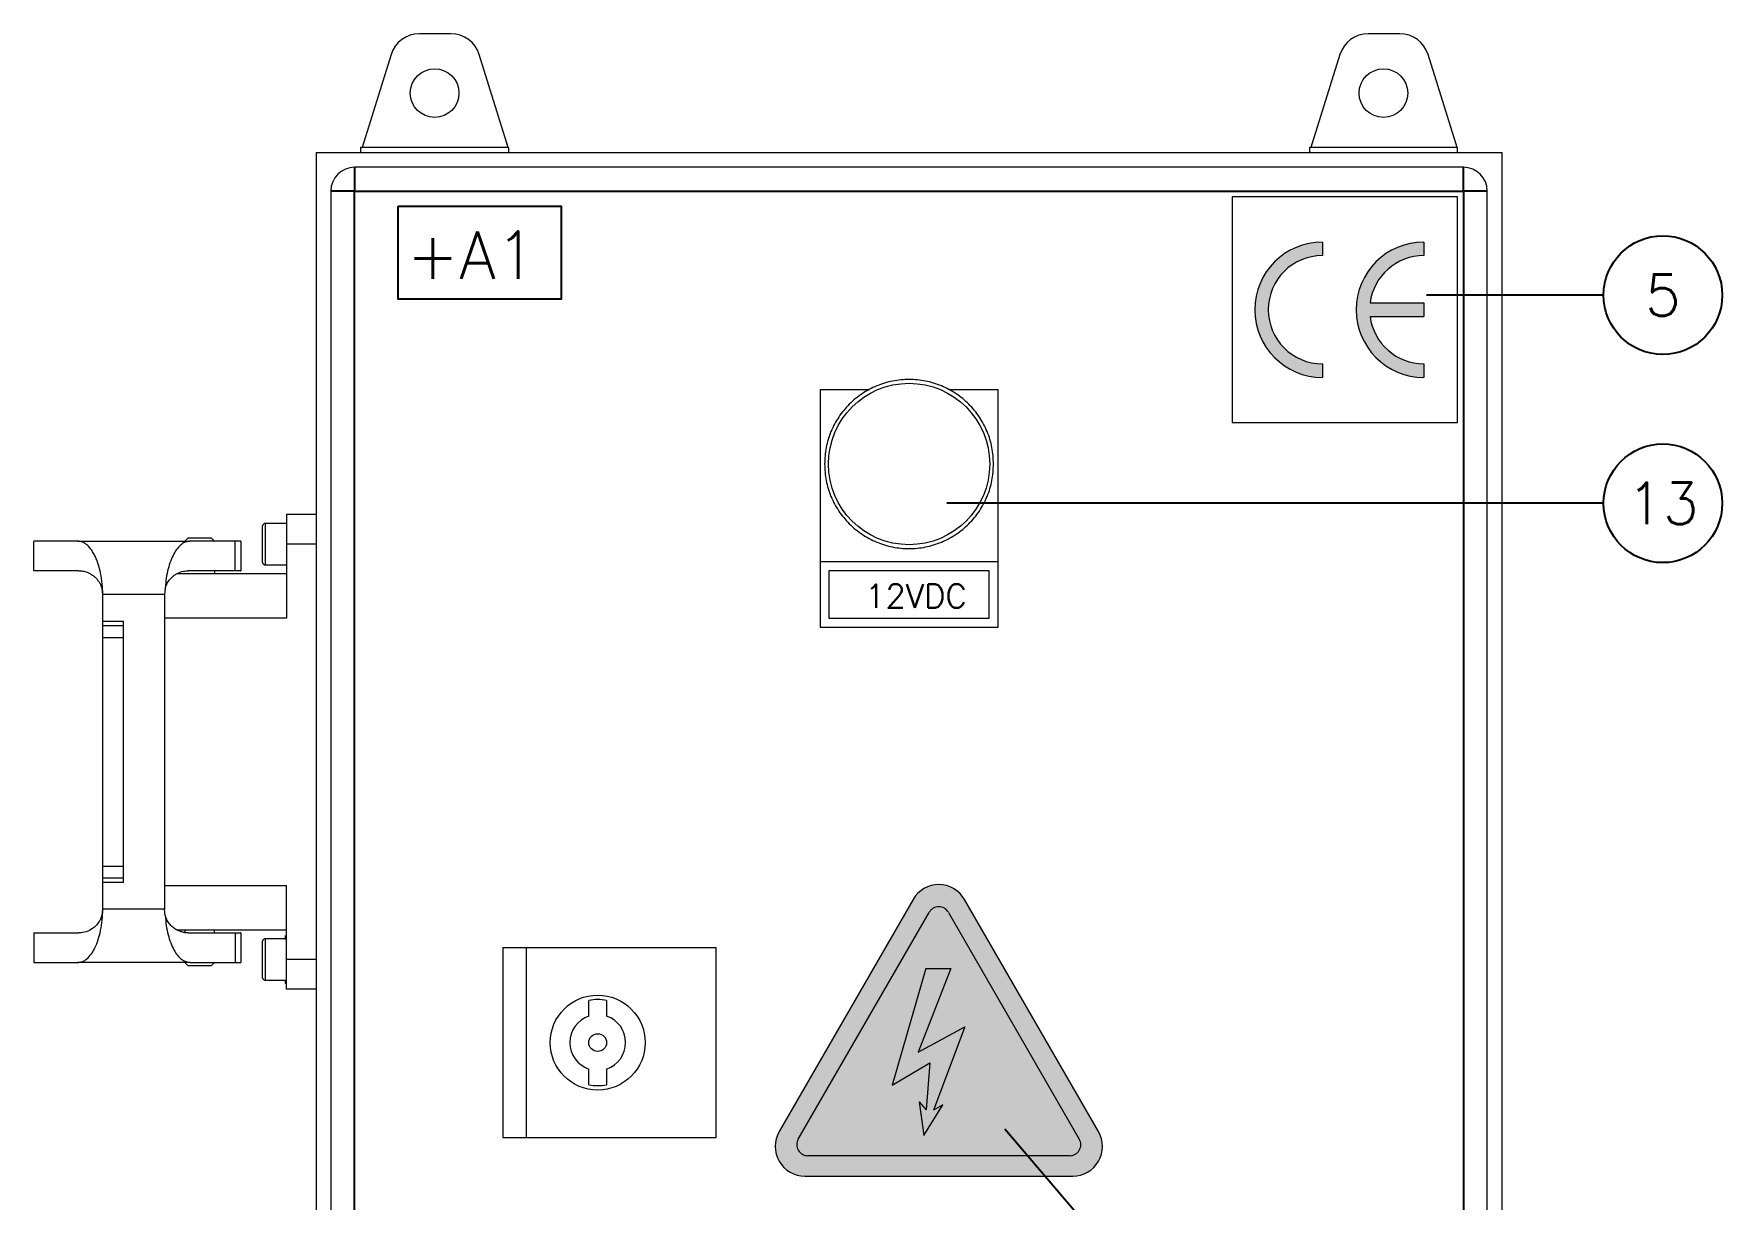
# Model space of a CAD drawing. Extents: x 4137 to 28680, y 2446 to 6814.
# Drawn here: x 9961.3 to 10246, y 4881.2 to 5077.6 of the extents above; entities that cross this region are included whole.
import ezdxf
from ezdxf.enums import TextEntityAlignment as Align

# ---------------------------------------------------------------- set-up
doc = ezdxf.new("R2010")
doc.units = 0
doc.header["$LTSCALE"] = 0.5
doc.layers.get('0').update_dxf_attribs({"linetype": 'CONTINUOUS'})
doc.layers.add('DIM', color=5, linetype='CONTINUOUS')
doc.layers.add('VOL', color=2, linetype='CONTINUOUS')
doc.styles.get("Standard").update_dxf_attribs({"font": 'simplex.shx'})

msp = doc.modelspace()

# ---------------------------------------------------------------- hatches: boundary and pattern name
h = msp.add_hatch(color=256)
h.dxf.hatch_style = 1
h.paths.add_polyline_path([(10195.67, 5042.49, 1), (10195.67, 5019.69), (10195.67, 5021.97, -0.377964), (10186.63, 5029.95), (10195.67, 5029.95), (10195.67, 5032.23), (10186.63, 5032.23, -0.377965), (10195.67, 5040.21)])
h.paths.add_polyline_path([(10178.57, 5040.21), (10178.57, 5042.49, 1), (10178.57, 5019.69), (10178.57, 5021.97, -1)])
h = msp.add_hatch(color=256)
h.dxf.hatch_style = 1
h.paths.add_polyline_path([(10195.67, 5042.49, 1), (10195.67, 5019.69), (10195.67, 5021.97, -0.377964), (10186.63, 5029.95), (10195.67, 5029.95), (10195.67, 5032.23), (10186.63, 5032.23, -0.377965), (10195.67, 5040.21)])
h.paths.add_polyline_path([(10178.57, 5040.21), (10178.57, 5042.49, 1), (10178.57, 5019.69), (10178.57, 5021.97, -1)])
h = msp.add_hatch(color=256)
h.dxf.hatch_style = 1
h.paths.add_polyline_path([(10109.56, 4931.72), (10086.97, 4892.59, 0.57735), (10091.3, 4885.09), (10136.48, 4885.09, 0.577473), (10140.81, 4892.59), (10118.22, 4931.72, 0.577745)])
h.paths.add_polyline_path([(10115.89, 4920.09), (10110.4, 4905.98), (10118.25, 4910.23), (10112.98, 4896.23), (10114.55, 4897.12), (10111.37, 4891.96), (10110.58, 4897.61), (10111.73, 4896.24), (10112.38, 4904.16), (10106, 4900.4), (10111.7, 4920.09)], flags=16)
h = msp.add_hatch(color=256)
h.dxf.hatch_style = 1
h.paths.add_polyline_path([(10109.56, 4931.72), (10086.97, 4892.59, 0.57735), (10091.3, 4885.09), (10136.48, 4885.09, 0.577473), (10140.81, 4892.59), (10118.22, 4931.72, 0.577745)])
h.paths.add_polyline_path([(10115.89, 4920.09), (10110.4, 4905.98), (10118.25, 4910.23), (10112.98, 4896.23), (10114.55, 4897.12), (10111.37, 4891.96), (10110.58, 4897.61), (10111.73, 4896.24), (10112.38, 4904.16), (10106, 4900.4), (10111.7, 4920.09)], flags=16)
h = msp.add_hatch(color=256)
h.dxf.hatch_style = 1
h.paths.add_polyline_path([(10118.25, 4910.23), (10110.4, 4905.98), (10115.89, 4920.09), (10111.7, 4920.09), (10106, 4900.4), (10112.38, 4904.16), (10111.73, 4896.24), (10110.58, 4897.61), (10111.37, 4891.96), (10114.55, 4897.12), (10112.98, 4896.23)])
h = msp.add_hatch(color=256)
h.dxf.hatch_style = 1
h.paths.add_polyline_path([(10118.25, 4910.23), (10110.4, 4905.98), (10115.89, 4920.09), (10111.7, 4920.09), (10106, 4900.4), (10112.38, 4904.16), (10111.73, 4896.24), (10110.58, 4897.61), (10111.37, 4891.96), (10114.55, 4897.12), (10112.98, 4896.23)])
at = {"layer": 'VOL'}
h = msp.add_hatch(color=256, dxfattribs=at)
h.dxf.hatch_style = 1
h.paths.add_polyline_path([(10115.51, 4929.54, 0.577255), (10112.26, 4929.54), (10090.2, 4891.34, 0.576968), (10091.82, 4888.53), (10135.95, 4888.53, 0.577916), (10137.57, 4891.34)])
h.paths.add_polyline_path([(10110.4, 4905.98), (10118.25, 4910.23), (10112.98, 4896.23), (10114.55, 4897.12), (10111.37, 4891.96), (10110.58, 4897.61), (10111.73, 4896.24), (10112.38, 4904.16), (10106, 4900.4), (10111.7, 4920.09), (10115.89, 4920.09)], flags=16)
h = msp.add_hatch(color=256, dxfattribs=at)
h.dxf.hatch_style = 1
h.paths.add_polyline_path([(10115.51, 4929.54, 0.577255), (10112.26, 4929.54), (10090.2, 4891.34, 0.576968), (10091.82, 4888.53), (10135.95, 4888.53, 0.577916), (10137.57, 4891.34)])
h.paths.add_polyline_path([(10110.4, 4905.98), (10118.25, 4910.23), (10112.98, 4896.23), (10114.55, 4897.12), (10111.37, 4891.96), (10110.58, 4897.61), (10111.73, 4896.24), (10112.38, 4904.16), (10106, 4900.4), (10111.7, 4920.09), (10115.89, 4920.09)], flags=16)

# ---------------------------------------------------------------- linework, layer by layer
at = {"color": 7, "linetype": 'Continuous', "lineweight": 15}
for p, q in [((10031.62, 5077.59), (10026.3, 5077.59)), ((10031.62, 5077.59), (10026.3, 5077.59)), ((10191.62, 5077.59), (10186.3, 5077.59)), ((10191.62, 5077.59), (10186.3, 5077.59)), ((10021.53, 5074.08), (10016.63, 5058.42)), ((10021.53, 5074.08), (10016.63, 5058.42)), ((10041.29, 5058.42), (10036.39, 5074.08)), ((10041.29, 5058.42), (10036.39, 5074.08)), ((10181.53, 5074.08), (10176.63, 5058.42)), ((10181.53, 5074.08), (10176.63, 5058.42)), ((10201.29, 5058.42), (10196.39, 5074.08)), ((10201.29, 5058.42), (10196.39, 5074.08)), ((10008.87, 5057.59), (10208.87, 5057.59)), ((10008.87, 5057.59), (10008.87, 4757.59)), ((10008.87, 5057.59), (10208.87, 5057.59)), ((10008.87, 5057.59), (10008.87, 4757.59)), ((10016.63, 5058.42), (10016.37, 5058.42)), ((10016.37, 5058.42), (10016.37, 5057.59)), ((10016.63, 5058.42), (10016.37, 5058.42)), ((10016.37, 5058.42), (10016.37, 5057.59)), ((10041.29, 5058.42), (10016.63, 5058.42)), ((10041.29, 5058.42), (10016.63, 5058.42)), ((10041.37, 5058.42), (10041.29, 5058.42)), ((10041.37, 5058.42), (10041.29, 5058.42)), ((10041.37, 5057.59), (10041.37, 5058.42)), ((10041.37, 5057.59), (10041.37, 5058.42)), ((10176.63, 5058.42), (10176.37, 5058.42)), ((10176.37, 5058.42), (10176.37, 5057.59)), ((10176.63, 5058.42), (10176.37, 5058.42)), ((10176.37, 5058.42), (10176.37, 5057.59)), ((10201.29, 5058.42), (10176.63, 5058.42)), ((10201.29, 5058.42), (10176.63, 5058.42)), ((10201.37, 5058.42), (10201.29, 5058.42)), ((10201.37, 5058.42), (10201.29, 5058.42)), ((10201.37, 5057.59), (10201.37, 5058.42)), ((10201.37, 5057.59), (10201.37, 5058.42)), ((10208.87, 4757.59), (10208.87, 5057.59)), ((10208.87, 4757.59), (10208.87, 5057.59)), ((10202.37, 5055.09), (10015.37, 5055.09)), ((10202.37, 5055.09), (10015.37, 5055.09)), ((10011.38, 5051.09), (10011.38, 4764.09)), ((10011.38, 5051.09), (10011.38, 4764.09)), ((10206.37, 4764.09), (10206.37, 5051.09)), ((10206.37, 4764.09), (10206.37, 5051.09)), ((10163.37, 5050.09), (10163.37, 5012.09)), ((10201.37, 5050.09), (10163.37, 5050.09)), ((10163.37, 5050.09), (10163.37, 5012.09)), ((10201.37, 5050.09), (10163.37, 5050.09)), ((10201.37, 5012.09), (10201.37, 5050.09)), ((10201.37, 5012.09), (10201.37, 5050.09)), ((10178.57, 5042.49), (10178.57, 5040.21)), ((10178.57, 5042.49), (10178.57, 5040.21)), ((10195.67, 5042.49), (10195.67, 5040.21)), ((10195.67, 5042.49), (10195.67, 5040.21)), ((10186.63, 5032.23), (10195.67, 5032.23)), ((10186.63, 5032.23), (10195.67, 5032.23)), ((10195.67, 5032.23), (10195.67, 5029.95)), ((10195.67, 5032.23), (10195.67, 5029.95)), ((10186.63, 5029.95), (10195.67, 5029.95)), ((10186.63, 5029.95), (10195.67, 5029.95)), ((10178.57, 5021.97), (10178.57, 5019.69)), ((10178.57, 5021.97), (10178.57, 5019.69)), ((10195.67, 5021.97), (10195.67, 5019.69)), ((10195.67, 5021.97), (10195.67, 5019.69)), ((10102.18, 5017.59), (10093.87, 5017.59)), ((10093.87, 5017.59), (10093.87, 4988.59)), ((10102.18, 5017.59), (10093.87, 5017.59)), ((10093.87, 5017.59), (10093.87, 4988.59)), ((10123.87, 5017.59), (10115.57, 5017.59)), ((10123.87, 5017.59), (10115.57, 5017.59)), ((10123.87, 4988.59), (10123.87, 5017.59)), ((10123.87, 4988.59), (10123.87, 5017.59)), ((10163.37, 5012.09), (10201.37, 5012.09)), ((10163.37, 5012.09), (10201.37, 5012.09)), ((9999.87, 4991.59), (9999.87, 4994.69)), ((9999.87, 4991.59), (9999.87, 4994.69)), ((10003.88, 4995.09), (10000.27, 4995.09)), ((10003.88, 4995.09), (10000.27, 4995.09)), ((10008.87, 4996.59), (10003.88, 4996.59)), ((10003.88, 4996.59), (10003.88, 4991.59)), ((10008.87, 4996.59), (10003.88, 4996.59)), ((10003.88, 4996.59), (10003.88, 4991.59)), ((9961.28, 4987.09), (9961.28, 4992.09)), ((9968.7, 4992.09), (9961.28, 4992.09)), ((9961.28, 4987.09), (9961.28, 4992.09)), ((9968.7, 4992.09), (9961.28, 4992.09)), ((9968.7, 4992.09), (9987.61, 4992.09)), ((9968.7, 4992.09), (9987.61, 4992.09)), ((9987.28, 4992.6), (9986.77, 4992.09)), ((9987.28, 4992.6), (9986.77, 4992.09)), ((9995.21, 4992.09), (9987.61, 4992.09)), ((9995.21, 4992.09), (9987.61, 4992.09)), ((9991.77, 4992.09), (9991.27, 4992.59)), ((9991.77, 4992.09), (9991.27, 4992.59)), ((9995.21, 4987.09), (9995.21, 4992.09)), ((9995.21, 4987.09), (9995.21, 4992.09)), ((9996.27, 4987.09), (9996.27, 4992.1)), ((9996.27, 4987.09), (9996.27, 4992.1)), ((9999.87, 4988.49), (9999.87, 4991.59)), ((9999.87, 4988.49), (9999.87, 4991.59)), ((10003.88, 4991.59), (10003.88, 4979.09)), ((10008.87, 4991.59), (10003.88, 4991.59)), ((10003.88, 4991.59), (10003.88, 4979.09)), ((10008.87, 4991.59), (10003.88, 4991.59)), ((10093.87, 4988.59), (10093.87, 4977.59)), ((10123.87, 4988.59), (10093.87, 4988.59)), ((10093.87, 4988.59), (10093.87, 4977.59)), ((10123.87, 4988.59), (10093.87, 4988.59)), ((10123.87, 4977.59), (10123.87, 4988.59)), ((10123.87, 4977.59), (10123.87, 4988.59)), ((9968.9, 4987.09), (9961.28, 4987.09)), ((9968.9, 4987.09), (9961.28, 4987.09)), ((10003.88, 4986.59), (9985.4, 4986.59)), ((10003.88, 4986.59), (9985.4, 4986.59)), ((9995.21, 4987.09), (9987.3, 4987.09)), ((9995.21, 4987.09), (9987.3, 4987.09)), ((9991.77, 4987.09), (9991.77, 4986.59)), ((9991.77, 4987.09), (9991.77, 4986.59)), ((10000.27, 4988.09), (10003.88, 4988.09)), ((10000.27, 4988.09), (10003.88, 4988.09)), ((10095.37, 4987.09), (10095.37, 4979.09)), ((10122.37, 4987.09), (10095.37, 4987.09)), ((10095.37, 4987.09), (10095.37, 4979.09)), ((10122.37, 4987.09), (10095.37, 4987.09)), ((10122.37, 4979.09), (10122.37, 4987.09)), ((10122.37, 4979.09), (10122.37, 4987.09)), ((9983.3, 4983.09), (9972.9, 4983.09)), ((9972.9, 4978.59), (9972.9, 4983.09)), ((9983.3, 4983.09), (9972.9, 4983.09)), ((9972.9, 4978.59), (9972.9, 4983.09)), ((9983.45, 4984.19), (9983.3, 4983.09)), ((9983.45, 4984.19), (9983.3, 4983.09)), ((9983.3, 4983.09), (9983.3, 4930.09)), ((9983.3, 4983.09), (9983.3, 4930.09)), ((9972.9, 4978.59), (9976.4, 4978.59)), ((9972.9, 4977.85), (9972.9, 4978.59)), ((9972.9, 4978.59), (9976.4, 4978.59)), ((9972.9, 4977.85), (9972.9, 4978.59)), ((9972.9, 4977.85), (9976.4, 4977.85)), ((9972.9, 4977.85), (9976.4, 4977.85)), ((9976.4, 4977.85), (9976.4, 4978.59)), ((9976.4, 4977.85), (9976.4, 4978.59)), ((10093.87, 4977.59), (10123.87, 4977.59)), ((10093.87, 4977.59), (10123.87, 4977.59)), ((10095.37, 4979.09), (10122.37, 4979.09)), ((10095.37, 4979.09), (10122.37, 4979.09)), ((9972.9, 4937.33), (9972.9, 4975.85)), ((9972.9, 4975.85), (9976.4, 4975.85)), ((9972.9, 4937.33), (9972.9, 4975.85)), ((9972.9, 4975.85), (9976.4, 4975.85)), ((9976.4, 4937.33), (9976.4, 4975.85)), ((9976.4, 4937.33), (9976.4, 4975.85)), ((9972.9, 4937.33), (9976.4, 4937.33)), ((9972.9, 4937.33), (9976.4, 4937.33)), ((9972.9, 4935.33), (9976.4, 4935.33)), ((9972.9, 4934.59), (9972.9, 4935.33)), ((9972.9, 4935.33), (9976.4, 4935.33)), ((9972.9, 4934.59), (9972.9, 4935.33)), ((9976.4, 4934.59), (9972.9, 4934.59)), ((9972.9, 4930.09), (9972.9, 4934.59)), ((9976.4, 4934.59), (9972.9, 4934.59)), ((9972.9, 4930.09), (9972.9, 4934.59)), ((9976.4, 4934.59), (9976.4, 4935.33)), ((9976.4, 4934.59), (9976.4, 4935.33)), ((10003.88, 4921.59), (10003.88, 4934.09)), ((10003.88, 4921.59), (10003.88, 4934.09)), ((10109.56, 4931.72), (10086.97, 4892.59)), ((10109.56, 4931.72), (10086.97, 4892.59)), ((10140.81, 4892.59), (10118.22, 4931.72)), ((10140.81, 4892.59), (10118.22, 4931.72)), ((9983.3, 4930.09), (9972.9, 4930.09)), ((9983.3, 4930.09), (9972.9, 4930.09)), ((9983.45, 4928.99), (9983.3, 4930.09)), ((9983.45, 4928.99), (9983.3, 4930.09)), ((10090.2, 4891.34), (10112.26, 4929.54)), ((10090.2, 4891.34), (10112.26, 4929.54)), ((10115.51, 4929.54), (10137.57, 4891.34)), ((10115.51, 4929.54), (10137.57, 4891.34)), ((9961.28, 4926.09), (9968.9, 4926.09)), ((9961.28, 4926.09), (9961.28, 4921.09)), ((9961.28, 4926.09), (9968.9, 4926.09)), ((9961.28, 4926.09), (9961.28, 4921.09)), ((9985.38, 4926.59), (10003.88, 4926.59)), ((9985.38, 4926.59), (10003.88, 4926.59)), ((9986.77, 4926.59), (9986.77, 4926.04)), ((9986.77, 4926.59), (9986.77, 4926.04)), ((9987.3, 4926.09), (9995.21, 4926.09)), ((9987.3, 4926.09), (9995.21, 4926.09)), ((9991.77, 4926.09), (9991.77, 4926.59)), ((9991.77, 4926.09), (9991.77, 4926.59)), ((9995.21, 4926.09), (9995.21, 4921.09)), ((9995.21, 4926.09), (9995.21, 4921.09)), ((9996.27, 4921.09), (9996.27, 4926.1)), ((9996.27, 4921.09), (9996.27, 4926.1)), ((9999.87, 4921.59), (9999.87, 4924.69)), ((9999.87, 4921.59), (9999.87, 4924.69)), ((10003.88, 4925.09), (10000.27, 4925.09)), ((10003.88, 4925.09), (10000.27, 4925.09)), ((10003.67, 4925.21), (10003.67, 4925.09)), ((10003.67, 4925.21), (10003.67, 4925.09)), ((10040.37, 4923.59), (10040.37, 4891.59)), ((10040.37, 4923.59), (10044.38, 4923.59)), ((10040.37, 4923.59), (10040.37, 4891.59)), ((10040.37, 4923.59), (10044.38, 4923.59)), ((10044.38, 4891.59), (10044.38, 4923.59)), ((10044.38, 4923.59), (10076.37, 4923.59)), ((10044.38, 4891.59), (10044.38, 4923.59)), ((10044.38, 4923.59), (10076.37, 4923.59)), ((10076.37, 4891.59), (10076.37, 4923.59)), ((10076.37, 4891.59), (10076.37, 4923.59)), ((9961.28, 4921.09), (9968.7, 4921.09)), ((9961.28, 4921.09), (9968.7, 4921.09)), ((9987.61, 4921.09), (9968.7, 4921.09)), ((9987.61, 4921.09), (9968.7, 4921.09)), ((9986.77, 4921.09), (9987.28, 4920.59)), ((9986.77, 4921.09), (9987.28, 4920.59)), ((9987.61, 4921.09), (9995.21, 4921.09)), ((9987.61, 4921.09), (9995.21, 4921.09)), ((9991.77, 4921.09), (9991.27, 4920.59)), ((9991.77, 4921.09), (9991.27, 4920.59)), ((9999.87, 4918.49), (9999.87, 4921.59)), ((9999.87, 4918.49), (9999.87, 4921.59)), ((10008.87, 4921.59), (10003.88, 4921.59)), ((10003.88, 4916.59), (10003.88, 4921.59)), ((10008.87, 4921.59), (10003.88, 4921.59)), ((10003.88, 4916.59), (10003.88, 4921.59)), ((10111.7, 4920.09), (10106, 4900.4)), ((10111.7, 4920.09), (10106, 4900.4)), ((10115.89, 4920.09), (10110.4, 4905.98)), ((10115.89, 4920.09), (10110.4, 4905.98)), ((10111.7, 4920.09), (10115.89, 4920.09)), ((10111.7, 4920.09), (10115.89, 4920.09)), ((10000.27, 4918.09), (10003.88, 4918.09)), ((10000.27, 4918.09), (10003.88, 4918.09)), ((10003.67, 4918.09), (10003.67, 4917.59)), ((10003.67, 4918.09), (10003.67, 4917.59)), ((10003.67, 4917.59), (10003.88, 4917.59)), ((10003.67, 4917.59), (10003.88, 4917.59)), ((10008.87, 4916.59), (10003.88, 4916.59)), ((10008.87, 4916.59), (10003.88, 4916.59)), ((10054.87, 4912.04), (10054.87, 4914.68)), ((10054.87, 4912.04), (10054.87, 4914.68)), ((10057.87, 4914.68), (10057.87, 4912.04)), ((10057.87, 4914.68), (10057.87, 4912.04)), ((10110.4, 4905.98), (10118.25, 4910.23)), ((10110.4, 4905.98), (10118.25, 4910.23)), ((10118.25, 4910.23), (10112.98, 4896.23)), ((10118.25, 4910.23), (10112.98, 4896.23)), ((10054.87, 4900.5), (10054.87, 4903.14)), ((10054.87, 4900.5), (10054.87, 4903.14)), ((10057.87, 4903.14), (10057.87, 4900.5)), ((10057.87, 4903.14), (10057.87, 4900.5)), ((10106, 4900.4), (10112.38, 4904.16)), ((10106, 4900.4), (10112.38, 4904.16)), ((10112.38, 4904.16), (10111.73, 4896.24)), ((10112.38, 4904.16), (10111.73, 4896.24)), ((10110.58, 4897.61), (10111.37, 4891.96)), ((10110.58, 4897.61), (10111.73, 4896.24)), ((10110.58, 4897.61), (10111.37, 4891.96)), ((10110.58, 4897.61), (10111.73, 4896.24)), ((10111.37, 4891.96), (10114.55, 4897.12)), ((10111.37, 4891.96), (10114.55, 4897.12)), ((10114.55, 4897.12), (10112.98, 4896.23)), ((10114.55, 4897.12), (10112.98, 4896.23)), ((10040.37, 4891.59), (10044.38, 4891.59)), ((10040.37, 4891.59), (10044.38, 4891.59)), ((10044.38, 4891.59), (10076.37, 4891.59)), ((10044.38, 4891.59), (10076.37, 4891.59)), ((10135.95, 4888.53), (10091.82, 4888.53)), ((10135.95, 4888.53), (10091.82, 4888.53)), ((10091.3, 4885.09), (10136.48, 4885.09)), ((10091.3, 4885.09), (10136.48, 4885.09))]:
    msp.add_line(p, q, dxfattribs=at)
at = {"color": 8, "linetype": 'Continuous', "lineweight": 15}
for p, q in [((10000.27, 4995.09), (10000.27, 4991.59)), ((10000.27, 4995.09), (10000.27, 4991.59)), ((10000.27, 4991.59), (10000.27, 4988.09)), ((10000.27, 4991.59), (10000.27, 4988.09)), ((10003.88, 4979.09), (9983.3, 4979.09)), ((10003.88, 4979.09), (9983.3, 4979.09)), ((9983.3, 4934.09), (10003.88, 4934.09)), ((9983.3, 4934.09), (10003.88, 4934.09)), ((10000.27, 4925.09), (10000.27, 4921.59)), ((10000.27, 4925.09), (10000.27, 4921.59)), ((10000.27, 4921.59), (10000.27, 4918.09)), ((10000.27, 4921.59), (10000.27, 4918.09))]:
    msp.add_line(p, q, dxfattribs=at)
at = {"color": 7, "linetype": 'Continuous', "lineweight": 15}
for centre, radius in [((10028.87, 5067.59), 4.1), ((10028.87, 5067.59), 4.1), ((10188.87, 5067.59), 4.1), ((10188.87, 5067.59), 4.1), ((10108.87, 5005.09), 13.6), ((10108.87, 5005.09), 13.6), ((10056.37, 4907.59), 8), ((10056.37, 4907.59), 8), ((10056.37, 4907.59), 1.5), ((10056.37, 4907.59), 1.5)]:
    msp.add_circle(centre, radius, dxfattribs=at)
for centre, radius, start, end in [((10026.3, 5072.59), 5, 90, 162.646), ((10026.3, 5072.59), 5, 90, 162.646), ((10031.62, 5072.59), 5, 17.354, 90), ((10031.62, 5072.59), 5, 17.354, 90), ((10186.3, 5072.59), 5, 90, 162.646), ((10186.3, 5072.59), 5, 90, 162.646), ((10191.62, 5072.59), 5, 17.354, 90), ((10191.62, 5072.59), 5, 17.354, 90), ((10015.37, 5051.09), 4, 90, 180), ((10015.37, 5051.09), 4, 90, 180), ((10202.37, 5051.09), 4, 0, 90), ((10202.37, 5051.09), 4, 0, 90), ((10178.57, 5031.09), 11.4, 90, 270), ((10178.57, 5031.09), 11.4, 90, 270), ((10195.67, 5031.09), 11.4, 90, 270), ((10195.67, 5031.09), 11.4, 90, 270), ((10178.57, 5031.09), 9.12, 90, 270), ((10178.57, 5031.09), 9.12, 90, 270), ((10195.67, 5031.09), 9.12, 90, 172.8192), ((10195.67, 5031.09), 9.12, 90, 172.8192), ((10195.67, 5031.09), 9.12, 187.1808, 270), ((10195.67, 5031.09), 9.12, 187.1808, 270), ((10000.27, 4994.69), 0.4, 90, 180), ((10000.27, 4994.69), 0.4, 90, 180), ((10000.27, 4988.49), 0.4, 180, 270), ((10000.27, 4988.49), 0.4, 180, 270), ((10113.89, 4929.22), 5, 29.9936, 150), ((10113.89, 4929.22), 5, 29.9936, 150), ((10113.89, 4928.61), 1.87, 30.0082, 149.9918), ((10113.89, 4928.61), 1.87, 30.0082, 149.9918), ((10000.27, 4924.69), 0.4, 90, 180), ((10000.27, 4924.69), 0.4, 90, 180), ((10000.27, 4918.49), 0.4, 180, 270), ((10000.27, 4918.49), 0.4, 180, 270), ((10056.37, 4907.59), 7.25, 78.0595, 101.9405), ((10056.37, 4907.59), 7.25, 78.0595, 101.9405), ((10056.37, 4907.59), 4.7, 108.6115, 251.3885), ((10056.37, 4907.59), 4.7, 108.6115, 251.3885), ((10056.37, 4907.59), 4.7, 288.6115, 71.3885), ((10056.37, 4907.59), 4.7, 288.6115, 71.3885), ((10056.37, 4907.59), 7.25, 258.0595, 281.9405), ((10056.37, 4907.59), 7.25, 258.0595, 281.9405), ((10091.3, 4890.09), 5, 150, 270), ((10091.3, 4890.09), 5, 150, 270), ((10136.48, 4890.09), 5, 270, 29.9936), ((10136.48, 4890.09), 5, 270, 29.9936), ((10091.82, 4890.4), 1.88, 149.9918, 270), ((10091.82, 4890.4), 1.88, 149.9918, 270), ((10135.95, 4890.4), 1.88, 270, 30.0082), ((10135.95, 4890.4), 1.88, 270, 30.0082)]:
    msp.add_arc(centre, radius, start, end, dxfattribs=at)
for points, knots in [([(10123.12, 5005.09), (10123.07, 5006.02), (10122.97, 5007.89), (10122.12, 5010.58), (10120.8, 5013.06), (10119.02, 5015.23), (10116.84, 5017.02), (10114.36, 5018.34), (10111.67, 5019.16), (10108.87, 5019.43), (10106.08, 5019.16), (10103.39, 5018.34), (10100.91, 5017.02), (10098.73, 5015.23), (10096.95, 5013.06), (10095.63, 5010.58), (10094.78, 5007.89), (10094.68, 5006.02), (10094.63, 5005.09)], [0, 0, 0, 0, 0.0624997, 0.125, 0.1875001, 0.25, 0.3125, 0.3750001, 0.4375, 0.5, 0.5625, 0.6249999, 0.6875, 0.75, 0.8124999, 0.875, 0.9375003, 1, 1, 1, 1]), ([(10123.12, 5005.09), (10123.07, 5006.02), (10122.97, 5007.89), (10122.12, 5010.58), (10120.8, 5013.06), (10119.02, 5015.23), (10116.84, 5017.02), (10114.36, 5018.34), (10111.67, 5019.16), (10108.87, 5019.43), (10106.08, 5019.16), (10103.39, 5018.34), (10100.91, 5017.02), (10098.73, 5015.23), (10096.95, 5013.06), (10095.63, 5010.58), (10094.78, 5007.89), (10094.68, 5006.02), (10094.63, 5005.09)], [0, 0, 0, 0, 0.0624997, 0.125, 0.1875001, 0.25, 0.3125, 0.3750001, 0.4375, 0.5, 0.5625, 0.6249999, 0.6875, 0.75, 0.8124999, 0.875, 0.9375003, 1, 1, 1, 1]), ([(10094.63, 5005.09), (10094.68, 5004.16), (10094.78, 5002.29), (10095.63, 4999.6), (10096.95, 4997.12), (10098.73, 4994.95), (10100.91, 4993.17), (10103.39, 4991.84), (10106.08, 4991.02), (10108.87, 4990.75), (10111.67, 4991.02), (10114.36, 4991.84), (10116.84, 4993.17), (10119.02, 4994.95), (10120.8, 4997.12), (10122.12, 4999.6), (10122.97, 5002.29), (10123.07, 5004.16), (10123.12, 5005.09)], [0, 0, 0, 0, 0.0625, 0.125, 0.1875, 0.25, 0.3125, 0.375, 0.4375, 0.5, 0.5625, 0.625, 0.6875, 0.75, 0.8125, 0.875, 0.9375, 1, 1, 1, 1]), ([(10094.63, 5005.09), (10094.68, 5004.16), (10094.78, 5002.29), (10095.63, 4999.6), (10096.95, 4997.12), (10098.73, 4994.95), (10100.91, 4993.17), (10103.39, 4991.84), (10106.08, 4991.02), (10108.87, 4990.75), (10111.67, 4991.02), (10114.36, 4991.84), (10116.84, 4993.17), (10119.02, 4994.95), (10120.8, 4997.12), (10122.12, 4999.6), (10122.97, 5002.29), (10123.07, 5004.16), (10123.12, 5005.09)], [0, 0, 0, 0, 0.0625, 0.125, 0.1875, 0.25, 0.3125, 0.375, 0.4375, 0.5, 0.5625, 0.625, 0.6875, 0.75, 0.8125, 0.875, 0.9375, 1, 1, 1, 1]), ([(9972.9, 4983.09), (9972.88, 4983.7), (9972.84, 4984.94), (9972.57, 4986.69), (9972.23, 4988.01), (9971.89, 4988.96), (9971.58, 4989.67), (9971.2, 4990.35), (9970.75, 4990.98), (9970.28, 4991.45), (9969.8, 4991.8), (9969.28, 4992.04), (9968.9, 4992.07), (9968.7, 4992.09)], [0, 0, 0, 0, 0.123484, 0.249709, 0.370549, 0.434874, 0.499843, 0.577928, 0.661377, 0.749894, 0.819089, 0.902582, 1, 1, 1, 1]), ([(9972.9, 4983.09), (9972.88, 4983.7), (9972.84, 4984.94), (9972.57, 4986.69), (9972.23, 4988.01), (9971.89, 4988.96), (9971.58, 4989.67), (9971.2, 4990.35), (9970.75, 4990.98), (9970.28, 4991.45), (9969.8, 4991.8), (9969.28, 4992.04), (9968.9, 4992.07), (9968.7, 4992.09)], [0, 0, 0, 0, 0.123484, 0.249709, 0.370549, 0.434874, 0.499843, 0.577928, 0.661377, 0.749894, 0.819089, 0.902582, 1, 1, 1, 1]), ([(9987.61, 4992.09), (9987.37, 4992.06), (9986.89, 4992.01), (9986.18, 4991.59), (9985.5, 4990.93), (9984.89, 4989.99), (9984.35, 4988.83), (9983.91, 4987.43), (9983.59, 4985.88), (9983.5, 4984.75), (9983.45, 4984.19)], [0, 0, 0, 0, 0.125339, 0.249985, 0.375868, 0.499958, 0.626027, 0.74986, 0.875679, 1, 1, 1, 1]), ([(9987.61, 4992.09), (9987.37, 4992.06), (9986.89, 4992.01), (9986.18, 4991.59), (9985.5, 4990.93), (9984.89, 4989.99), (9984.35, 4988.83), (9983.91, 4987.43), (9983.59, 4985.88), (9983.5, 4984.75), (9983.45, 4984.19)], [0, 0, 0, 0, 0.125339, 0.249985, 0.375868, 0.499958, 0.626027, 0.74986, 0.875679, 1, 1, 1, 1]), ([(9991.27, 4992.59), (9991.24, 4992.59), (9991.18, 4992.59), (9990.72, 4992.59), (9990.06, 4992.59), (9989.27, 4992.59), (9988.49, 4992.59), (9987.83, 4992.59), (9987.37, 4992.59), (9987.31, 4992.59), (9987.27, 4992.59)], [0, 0, 0, 0, 0.125, 0.25, 0.374999, 0.5, 0.625, 0.75, 0.875, 1, 1, 1, 1]), ([(9991.27, 4992.59), (9991.24, 4992.59), (9991.18, 4992.59), (9990.72, 4992.59), (9990.06, 4992.59), (9989.27, 4992.59), (9988.49, 4992.59), (9987.83, 4992.59), (9987.37, 4992.59), (9987.31, 4992.59), (9987.27, 4992.59)], [0, 0, 0, 0, 0.125, 0.25, 0.374999, 0.5, 0.625, 0.75, 0.875, 1, 1, 1, 1]), ([(9996.14, 4992.09), (9996.18, 4992.09), (9996.29, 4992.09), (9995.66, 4992.09), (9995.21, 4992.09)], [0, 0, 0, 0, 0.296633, 1, 1, 1, 1]), ([(9996.14, 4992.09), (9996.18, 4992.09), (9996.29, 4992.09), (9995.66, 4992.09), (9995.21, 4992.09)], [0, 0, 0, 0, 0.296633, 1, 1, 1, 1]), ([(9968.9, 4987.09), (9969.17, 4987.08), (9969.7, 4987.05), (9970.47, 4986.8), (9971.1, 4986.45), (9971.58, 4986.07), (9971.94, 4985.7), (9972.25, 4985.3), (9972.5, 4984.86), (9972.7, 4984.34), (9972.86, 4983.76), (9972.88, 4983.3), (9972.9, 4983.09)], [0, 0, 0, 0, 0.175291, 0.341505, 0.50016, 0.591088, 0.674174, 0.750202, 0.816448, 0.875182, 0.94193, 1, 1, 1, 1]), ([(9968.9, 4987.09), (9969.17, 4987.08), (9969.7, 4987.05), (9970.47, 4986.8), (9971.1, 4986.45), (9971.58, 4986.07), (9971.94, 4985.7), (9972.25, 4985.3), (9972.5, 4984.86), (9972.7, 4984.34), (9972.86, 4983.76), (9972.88, 4983.3), (9972.9, 4983.09)], [0, 0, 0, 0, 0.175291, 0.341505, 0.50016, 0.591088, 0.674174, 0.750202, 0.816448, 0.875182, 0.94193, 1, 1, 1, 1]), ([(9983.45, 4984.19), (9983.55, 4984.47), (9983.71, 4984.91), (9984, 4985.37), (9984.31, 4985.78), (9984.73, 4986.18), (9985.38, 4986.64), (9986.25, 4987.02), (9986.94, 4987.07), (9987.3, 4987.09)], [0, 0, 0, 0, 0.113169, 0.178167, 0.249846, 0.368605, 0.499907, 0.74243, 1, 1, 1, 1]), ([(9983.45, 4984.19), (9983.55, 4984.47), (9983.71, 4984.91), (9984, 4985.37), (9984.31, 4985.78), (9984.73, 4986.18), (9985.38, 4986.64), (9986.25, 4987.02), (9986.94, 4987.07), (9987.3, 4987.09)], [0, 0, 0, 0, 0.113169, 0.178167, 0.249846, 0.368605, 0.499907, 0.74243, 1, 1, 1, 1]), ([(9996.14, 4987.09), (9996.18, 4987.09), (9996.29, 4987.09), (9995.66, 4987.09), (9995.21, 4987.09)], [0, 0, 0, 0, 0.296633, 1, 1, 1, 1]), ([(9996.14, 4987.09), (9996.18, 4987.09), (9996.29, 4987.09), (9995.66, 4987.09), (9995.21, 4987.09)], [0, 0, 0, 0, 0.296633, 1, 1, 1, 1]), ([(9972.9, 4975.85), (9972.9, 4976.1), (9972.9, 4976.6), (9972.9, 4977.24), (9972.9, 4977.71), (9972.9, 4977.8), (9972.9, 4977.85)], [0, 0, 0, 0, 0.2500002, 0.4999987, 0.7499995, 1, 1, 1, 1]), ([(9972.9, 4975.85), (9972.9, 4976.1), (9972.9, 4976.6), (9972.9, 4977.24), (9972.9, 4977.71), (9972.9, 4977.8), (9972.9, 4977.85)], [0, 0, 0, 0, 0.2500002, 0.4999987, 0.7499995, 1, 1, 1, 1]), ([(9976.4, 4975.85), (9976.4, 4976.1), (9976.4, 4976.6), (9976.4, 4977.24), (9976.4, 4977.71), (9976.4, 4977.8), (9976.4, 4977.85)], [0, 0, 0, 0, 0.2500002, 0.4999987, 0.7499995, 1, 1, 1, 1]), ([(9976.4, 4975.85), (9976.4, 4976.1), (9976.4, 4976.6), (9976.4, 4977.24), (9976.4, 4977.71), (9976.4, 4977.8), (9976.4, 4977.85)], [0, 0, 0, 0, 0.2500002, 0.4999987, 0.7499995, 1, 1, 1, 1]), ([(9972.9, 4935.33), (9972.9, 4935.38), (9972.9, 4935.47), (9972.9, 4935.94), (9972.9, 4936.58), (9972.9, 4937.08), (9972.9, 4937.33)], [0, 0, 0, 0, 0.250001, 0.500001, 0.75, 1, 1, 1, 1]), ([(9972.9, 4935.33), (9972.9, 4935.38), (9972.9, 4935.47), (9972.9, 4935.94), (9972.9, 4936.58), (9972.9, 4937.08), (9972.9, 4937.33)], [0, 0, 0, 0, 0.250001, 0.500001, 0.75, 1, 1, 1, 1]), ([(9976.4, 4935.33), (9976.4, 4935.38), (9976.4, 4935.47), (9976.4, 4935.94), (9976.4, 4936.58), (9976.4, 4937.08), (9976.4, 4937.33)], [0, 0, 0, 0, 0.250001, 0.500001, 0.75, 1, 1, 1, 1]), ([(9976.4, 4935.33), (9976.4, 4935.38), (9976.4, 4935.47), (9976.4, 4935.94), (9976.4, 4936.58), (9976.4, 4937.08), (9976.4, 4937.33)], [0, 0, 0, 0, 0.250001, 0.500001, 0.75, 1, 1, 1, 1]), ([(9968.7, 4921.09), (9968.96, 4921.12), (9969.49, 4921.18), (9970.26, 4921.68), (9970.98, 4922.47), (9971.63, 4923.57), (9972.16, 4924.9), (9972.57, 4926.49), (9972.84, 4928.24), (9972.88, 4929.48), (9972.9, 4930.09)], [0, 0, 0, 0, 0.125442, 0.250088, 0.382533, 0.500072, 0.629263, 0.750161, 0.876453, 1, 1, 1, 1]), ([(9968.7, 4921.09), (9968.96, 4921.12), (9969.49, 4921.18), (9970.26, 4921.68), (9970.98, 4922.47), (9971.63, 4923.57), (9972.16, 4924.9), (9972.57, 4926.49), (9972.84, 4928.24), (9972.88, 4929.48), (9972.9, 4930.09)], [0, 0, 0, 0, 0.125442, 0.250088, 0.382533, 0.500072, 0.629263, 0.750161, 0.876453, 1, 1, 1, 1]), ([(9972.9, 4930.09), (9972.88, 4929.88), (9972.87, 4929.55), (9972.78, 4929.13), (9972.67, 4928.75), (9972.5, 4928.33), (9972.2, 4927.8), (9971.76, 4927.26), (9971.04, 4926.67), (9970.07, 4926.18), (9969.3, 4926.12), (9968.9, 4926.09)], [0, 0, 0, 0, 0.058051, 0.090046, 0.125013, 0.183595, 0.250017, 0.366368, 0.49998, 0.740569, 1, 1, 1, 1]), ([(9972.9, 4930.09), (9972.88, 4929.88), (9972.87, 4929.55), (9972.78, 4929.13), (9972.67, 4928.75), (9972.5, 4928.33), (9972.2, 4927.8), (9971.76, 4927.26), (9971.04, 4926.67), (9970.07, 4926.18), (9969.3, 4926.12), (9968.9, 4926.09)], [0, 0, 0, 0, 0.058051, 0.090046, 0.125013, 0.183595, 0.250017, 0.366368, 0.49998, 0.740569, 1, 1, 1, 1]), ([(9983.45, 4928.99), (9983.5, 4928.43), (9983.59, 4927.3), (9983.91, 4925.75), (9984.35, 4924.36), (9984.89, 4923.19), (9985.5, 4922.26), (9986.4, 4921.34), (9987.13, 4921.19), (9987.61, 4921.09)], [0, 0, 0, 0, 0.1244, 0.250328, 0.374221, 0.500433, 0.624584, 0.750609, 1, 1, 1, 1]), ([(9987.3, 4926.09), (9987.05, 4926.1), (9986.58, 4926.12), (9985.89, 4926.32), (9985.33, 4926.59), (9984.89, 4926.89), (9984.56, 4927.16), (9984.18, 4927.56), (9983.78, 4928.09), (9983.55, 4928.71), (9983.45, 4928.99)], [0, 0, 0, 0, 0.17366, 0.340025, 0.500233, 0.589352, 0.672578, 0.75033, 0.886863, 1, 1, 1, 1]), ([(9983.45, 4928.99), (9983.5, 4928.43), (9983.59, 4927.3), (9983.91, 4925.75), (9984.35, 4924.36), (9984.89, 4923.19), (9985.5, 4922.26), (9986.4, 4921.34), (9987.13, 4921.19), (9987.61, 4921.09)], [0, 0, 0, 0, 0.1244, 0.250328, 0.374221, 0.500433, 0.624584, 0.750609, 1, 1, 1, 1]), ([(9987.3, 4926.09), (9987.05, 4926.1), (9986.58, 4926.12), (9985.89, 4926.32), (9985.33, 4926.59), (9984.89, 4926.89), (9984.56, 4927.16), (9984.18, 4927.56), (9983.78, 4928.09), (9983.55, 4928.71), (9983.45, 4928.99)], [0, 0, 0, 0, 0.17366, 0.340025, 0.500233, 0.589352, 0.672578, 0.75033, 0.886863, 1, 1, 1, 1]), ([(9995.21, 4926.09), (9995.66, 4926.09), (9996.29, 4926.09), (9996.18, 4926.09), (9996.14, 4926.09)], [0, 0, 0, 0, 0.703367, 1, 1, 1, 1]), ([(9995.21, 4926.09), (9995.66, 4926.09), (9996.29, 4926.09), (9996.18, 4926.09), (9996.14, 4926.09)], [0, 0, 0, 0, 0.703367, 1, 1, 1, 1]), ([(10003.67, 4925.65), (10003.67, 4925.64), (10003.67, 4925.63), (10003.67, 4925.53), (10003.67, 4925.4), (10003.67, 4925.29), (10003.67, 4925.23)], [0, 0, 0, 0, 0.249999, 0.500002, 0.750002, 1, 1, 1, 1]), ([(10003.67, 4925.65), (10003.67, 4925.64), (10003.67, 4925.63), (10003.67, 4925.53), (10003.67, 4925.4), (10003.67, 4925.29), (10003.67, 4925.23)], [0, 0, 0, 0, 0.249999, 0.500002, 0.750002, 1, 1, 1, 1]), ([(10003.67, 4925.5), (10003.67, 4925.5), (10003.67, 4925.49), (10003.67, 4925.47), (10003.67, 4925.42), (10003.67, 4925.37), (10003.67, 4925.32), (10003.67, 4925.27), (10003.67, 4925.23), (10003.67, 4925.22), (10003.67, 4925.21)], [0, 0, 0, 0, 0.1250052, 0.2500047, 0.3750078, 0.4999811, 0.6250143, 0.7499989, 0.8750015, 1, 1, 1, 1]), ([(10003.67, 4925.5), (10003.67, 4925.5), (10003.67, 4925.49), (10003.67, 4925.47), (10003.67, 4925.42), (10003.67, 4925.37), (10003.67, 4925.32), (10003.67, 4925.27), (10003.67, 4925.23), (10003.67, 4925.22), (10003.67, 4925.21)], [0, 0, 0, 0, 0.1250052, 0.2500047, 0.3750078, 0.4999811, 0.6250143, 0.7499989, 0.8750015, 1, 1, 1, 1]), ([(10003.67, 4925.23), (10003.67, 4925.17), (10003.67, 4925.08), (10003.67, 4925.01), (10003.67, 4924.98)], [0, 0, 0, 0, 0.60416, 1, 1, 1, 1]), ([(10003.67, 4925.23), (10003.67, 4925.17), (10003.67, 4925.08), (10003.67, 4925.01), (10003.67, 4924.98)], [0, 0, 0, 0, 0.60416, 1, 1, 1, 1]), ([(9987.27, 4920.59), (9987.31, 4920.59), (9987.37, 4920.59), (9987.83, 4920.59), (9988.49, 4920.59), (9989.27, 4920.59), (9990.06, 4920.59), (9990.72, 4920.59), (9991.18, 4920.59), (9991.24, 4920.59), (9991.27, 4920.59)], [0, 0, 0, 0, 0.125, 0.25, 0.375, 0.5, 0.625001, 0.75, 0.875, 1, 1, 1, 1]), ([(9987.27, 4920.59), (9987.31, 4920.59), (9987.37, 4920.59), (9987.83, 4920.59), (9988.49, 4920.59), (9989.27, 4920.59), (9990.06, 4920.59), (9990.72, 4920.59), (9991.18, 4920.59), (9991.24, 4920.59), (9991.27, 4920.59)], [0, 0, 0, 0, 0.125, 0.25, 0.375, 0.5, 0.625001, 0.75, 0.875, 1, 1, 1, 1]), ([(9995.21, 4921.09), (9995.66, 4921.09), (9996.29, 4921.09), (9996.18, 4921.09), (9996.14, 4921.09)], [0, 0, 0, 0, 0.703367, 1, 1, 1, 1]), ([(9995.21, 4921.09), (9995.66, 4921.09), (9996.29, 4921.09), (9996.18, 4921.09), (9996.14, 4921.09)], [0, 0, 0, 0, 0.703367, 1, 1, 1, 1])]:
    msp.add_open_spline(points, degree=3, knots=knots, dxfattribs=at)
at = {"layer": 'DIM'}
for p, q in [((10225.99, 5033.55), (10196.15, 5033.55)), ((10225.99, 5033.55), (10196.15, 5033.55)), ((10225.99, 4998.47), (10115.25, 4998.47)), ((10225.99, 4998.47), (10115.25, 4998.47)), ((10125.02, 4893.04), (10156.7, 4855.94)), ((10125.02, 4893.04), (10156.7, 4855.94))]:
    msp.add_line(p, q, dxfattribs=at)
msp.add_lwpolyline([(10022.74, 5048.52), (10050.19, 5048.52), (10050.19, 5032.88), (10022.74, 5032.88)], close=True, dxfattribs=at)
for centre in [(10235.99, 5033.55), (10235.99, 5033.55), (10235.99, 4998.47), (10235.99, 4998.47)]:
    msp.add_circle(centre, 10, dxfattribs=at)
at = {"layer": 'VOL'}
for p, q in [((10015.37, 5055.09), (10015.37, 5051.09)), ((10015.37, 5055.09), (10015.37, 5051.09)), ((10202.37, 5051.09), (10202.37, 5055.09)), ((10202.37, 5051.09), (10202.37, 5055.09)), ((10015.37, 5051.09), (10011.38, 5051.09)), ((10015.37, 5051.09), (10011.38, 5051.09)), ((10015.37, 4764.09), (10015.37, 5051.09)), ((10015.37, 5051.09), (10202.37, 5051.09)), ((10015.37, 4764.09), (10015.37, 5051.09)), ((10015.37, 5051.09), (10202.37, 5051.09)), ((10202.37, 5051.09), (10202.37, 4764.09)), ((10206.37, 5051.09), (10202.37, 5051.09)), ((10202.37, 5051.09), (10202.37, 4764.09)), ((10206.37, 5051.09), (10202.37, 5051.09))]:
    msp.add_line(p, q, dxfattribs=at)

# ---------------------------------------------------------------- texts
for s, height, p in [('+A1', 8, (10035.06, 5036.28)), ('12VDC', 4, (10110.03, 4980.84)), ('12VDC', 4, (10110.03, 4980.84))]:
    msp.add_text(s, height=height).set_placement(p, align=Align.CENTER)
at = {"layer": 'DIM'}
for s, p in [('5', (10235.99, 5033.55)), ('5', (10235.99, 5033.55)), ('13', (10235.99, 4998.47)), ('13', (10235.99, 4998.47))]:
    msp.add_text(s, height=7, dxfattribs=at).set_placement(p, align=Align.MIDDLE)

doc.saveas('drawing.dxf')
